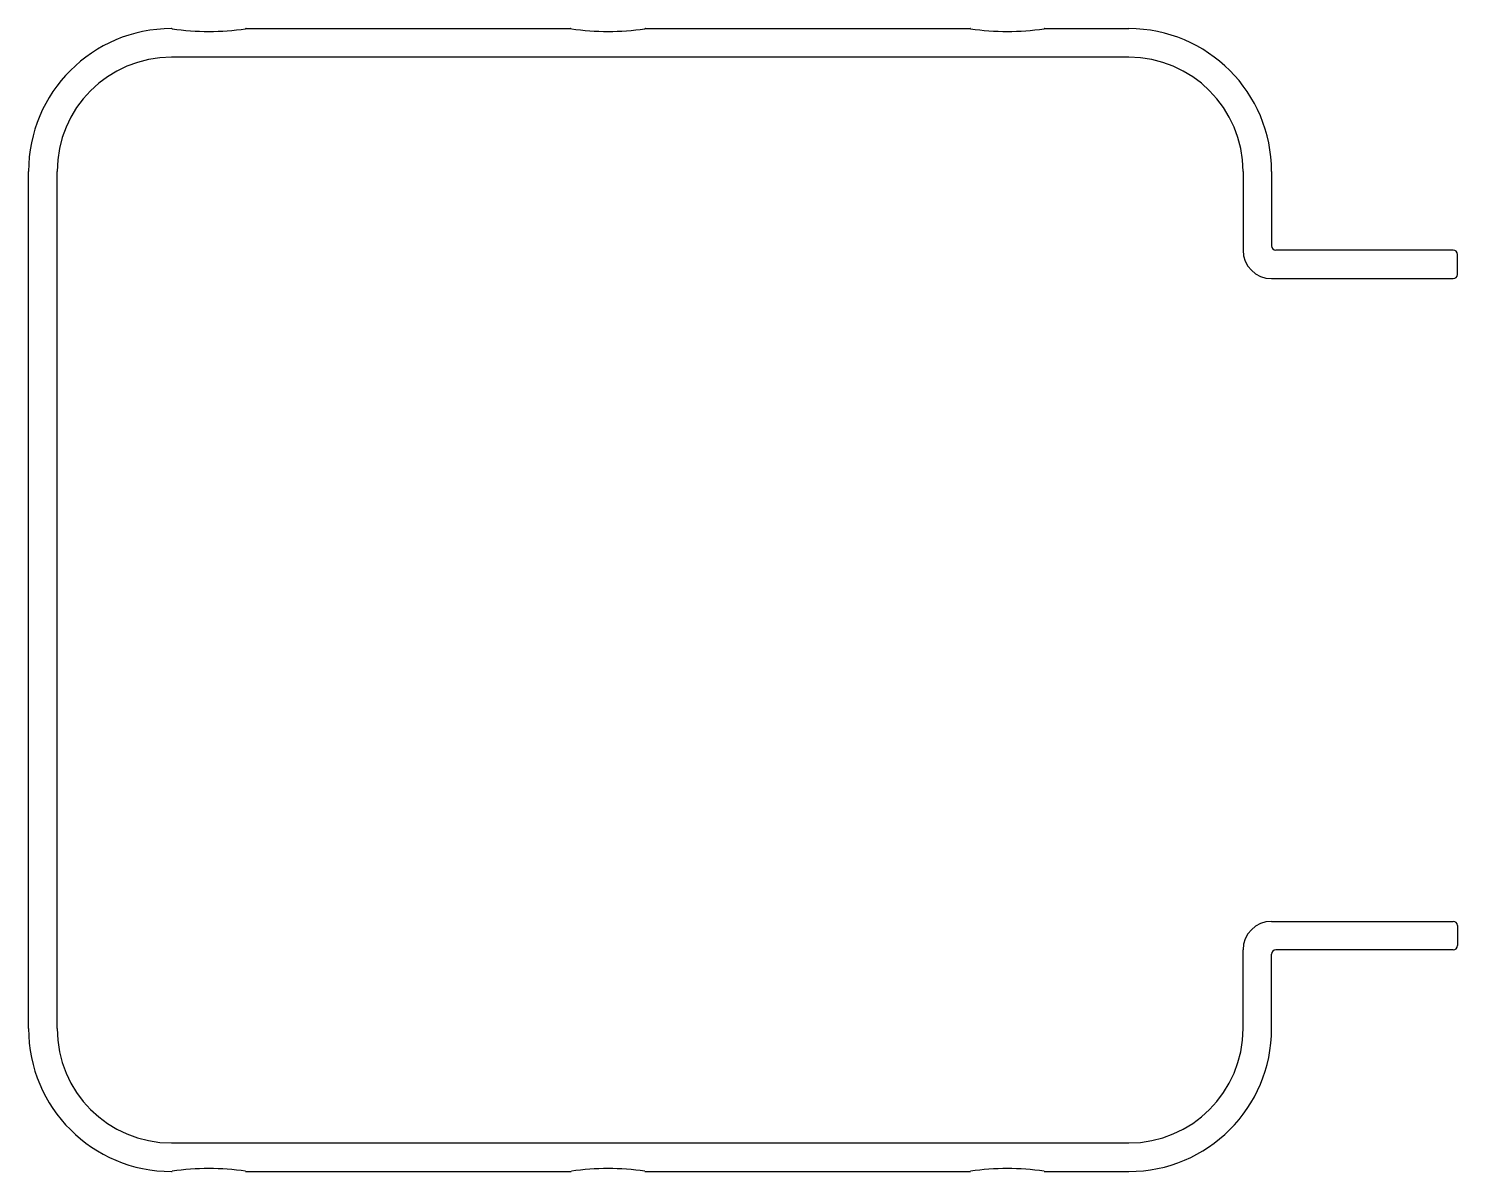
# Model space of a CAD drawing. Extents: x 606 to 706, y 883 to 963.
import ezdxf

# ---------------------------------------------------------------- set-up
doc = ezdxf.new("R2010")
doc.units = 0
doc.layers.get('0').update_dxf_attribs({"linetype": 'CONTINUOUS'})

msp = doc.modelspace()

# ---------------------------------------------------------------- linework, layer by layer
for p, q in [((620.9, 962.52), (643.61, 962.52)), ((648.85, 962.52), (671.56, 962.52)), ((676.79, 962.52), (682.67, 962.52)), ((682.67, 960.52), (615.67, 960.52)), ((605.67, 892.52), (605.67, 952.52)), ((607.67, 892.52), (607.67, 952.52)), ((690.67, 952.52), (690.67, 947.02)), ((692.67, 952.52), (692.67, 947.32)), ((705.37, 947.02), (692.97, 947.02)), ((705.67, 945.32), (705.67, 946.72)), ((692.67, 945.02), (705.37, 945.02)), ((692.67, 900.03), (705.37, 900.03)), ((705.67, 899.73), (705.67, 898.33)), ((690.67, 892.52), (690.67, 898.03)), ((705.37, 898.03), (692.97, 898.03)), ((692.67, 892.52), (692.67, 897.73)), ((615.67, 884.52), (682.67, 884.52)), ((620.9, 882.52), (643.61, 882.52)), ((648.85, 882.52), (671.56, 882.52)), ((676.79, 882.52), (682.67, 882.52))]:
    msp.add_line(p, q)
for centre, radius, start, end in [((615.67, 952.52), 10, 90, 180), ((615.67, 962.22), 0.3, 81.2555, 90), ((618.29, 979.23), 16.91, 261.2555, 278.7445), ((620.9, 962.22), 0.3, 90, 98.7445), ((643.61, 962.22), 0.3, 81.2555, 90), ((646.23, 979.23), 16.91, 261.2555, 278.7445), ((648.85, 962.22), 0.3, 90, 98.7445), ((671.56, 962.22), 0.3, 81.2555, 90), ((674.17, 979.23), 16.91, 261.2555, 278.7445), ((676.79, 962.22), 0.3, 90, 98.7445), ((682.67, 952.52), 10, 0, 90), ((615.67, 952.52), 8, 90, 180), ((682.67, 952.52), 8, 0, 90), ((692.67, 947.02), 2, 180, 270), ((692.97, 947.32), 0.3, 180, 270), ((705.37, 946.72), 0.3, 0, 90), ((705.37, 945.32), 0.3, 270, 0), ((692.67, 898.03), 2, 90, 180), ((705.37, 899.73), 0.3, 0, 90), ((692.97, 897.73), 0.3, 90, 180), ((705.37, 898.33), 0.3, 270, 0), ((615.67, 892.52), 10, 180, 270), ((615.67, 892.52), 8, 180, 270), ((682.67, 892.52), 8, 270, 0), ((682.67, 892.52), 10, 270, 0), ((615.67, 882.82), 0.3, 270, 278.7445), ((618.29, 865.82), 16.91, 81.2555, 98.7445), ((620.9, 882.82), 0.3, 261.2555, 270), ((643.61, 882.82), 0.3, 270, 278.7445), ((646.23, 865.82), 16.91, 81.2555, 98.7445), ((648.85, 882.82), 0.3, 261.2555, 270), ((671.56, 882.82), 0.3, 270, 278.7445), ((674.17, 865.82), 16.91, 81.2555, 98.7445), ((676.79, 882.82), 0.3, 261.2555, 270)]:
    msp.add_arc(centre, radius, start, end)

doc.saveas('drawing.dxf')
